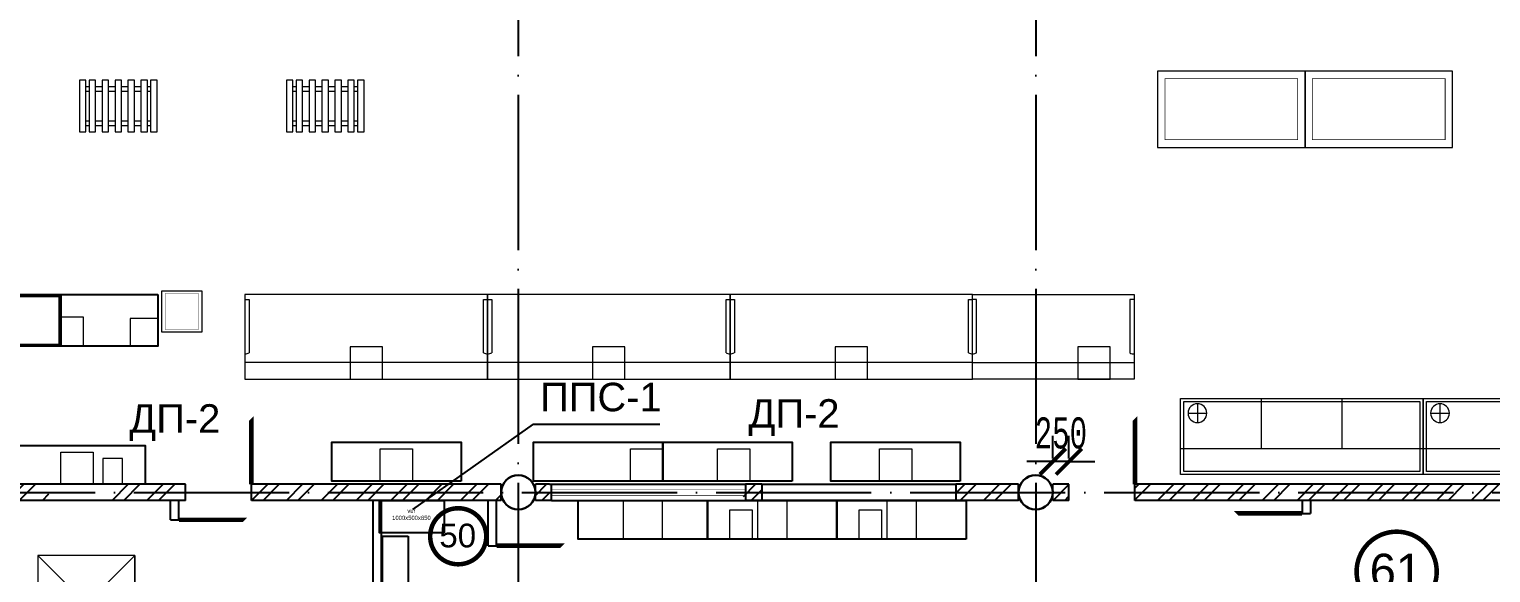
# Model space of a CAD drawing. Extents: x -4497 to 351150, y -50 to 322254.
# Drawn here: x 117209 to 139805, y 124844 to 133254 of the extents above; entities that cross this region are included whole.
import ezdxf
from ezdxf.enums import TextEntityAlignment as Align

# ---------------------------------------------------------------- set-up
doc = ezdxf.new("R2010")
doc.units = 0
doc.header["$LTSCALE"] = 100
doc.header["$PDMODE"] = 3
doc.linetypes.add('ACAD_ISO04W100', pattern=[30, 24, -3, 0, -3])
doc.linetypes.add('DASHED', pattern=[19.05, 12.7, -6.35])
doc.layers.get('0').update_dxf_attribs({"linetype": 'CONTINUOUS'})
doc.layers.get('Defpoints').update_dxf_attribs({"linetype": 'CONTINUOUS'})
for name, color, linetype in [('Anot', 5, 'CONTINUOUS'), ('axis', 40, 'CONTINUOUS'), ('brick', 12, 'CONTINUOUS'), ('COLON', 5, 'CONTINUOUS'), ('DOORS', 8, 'CONTINUOUS'), ('DRAW', 255, 'CONTINUOUS'), ('EEE', 7, 'CONTINUOUS'), ('FIRE', 6, 'CONTINUOUS'), ('furn2', 252, 'CONTINUOUS'), ('GKL', 5, 'CONTINUOUS'), ('Glass', 4, 'CONTINUOUS'), ('production', 30, 'CONTINUOUS'), ('TEXT', 2, 'CONTINUOUS')]:
    doc.layers.add(name, color=color, linetype=linetype)
doc.layers.add('equipment', color=8, linetype='CONTINUOUS', lineweight=0)
doc.layers.add('refr', color=150, linetype='CONTINUOUS', lineweight=15)
doc.layers.add('OBORUD', color=7, linetype='CONTINUOUS', true_color=0x83639d)
doc.styles.add('ARIEL-17.5', font='arial.ttf', dxfattribs={"height": 15})
doc.styles.add('GENERATED_STYLE_1', font='arial.ttf')
doc.styles.add('GENERATED_STYLE_5', font='')
doc.styles.add('ST_2', font='monotxt.shx', dxfattribs={"width": 0.65, "height": 480})
doc.styles.get('GENERATED_STYLE_5').set_extended_font_data('Arial Unicode MS Кириллический')
doc.dimstyles.new('STY_DIM1', dxfattribs={"dimscale": 200, "dimtxt": 2.25, "dimasz": 2, "dimexe": 2, "dimexo": 2, "dimgap": 1, "dimtad": 1, "dimdec": 0, "dimzin": 0, "dimdsep": 46, "dimtxsty": 'ST_2', "dimblk1": 'ARCHTICK', "dimblk2": 'ARCHTICK', "dimsah": 1, "dimcen": 3, "dimclrd": 174, "dimclre": 174, "dimclrt": 174, "dimadec": 0, "dimazin": 0, "dimtfac": 1, "dimtdec": 0, "dimtix": 1, "dimtmove": 2, "dimatfit": 3, "dimldrblk": 'ARCHTICK', "dimfxl": 1, "dimtolj": 1, "dimtzin": 0, "dimarcsym": 0})
pattern_1 = [(45, (-3600, 82000), (-269.4077, 269.4077), []), (45, (-3420.4, 82000), (-269.4077, 269.4077), [])]

# ---------------------------------------------------------------- blocks, each defined once
blk = doc.blocks.new('A$C194C6981')
at = {"layer": 'TEXT', "color": 6, "linetype": 'Continuous', "lineweight": 20, "style": 'ARIEL-17.5', "width": 0.998875}
blk.add_text('ДП-2', height=441.5, dxfattribs=at).set_placement((-953, 890))
blk = doc.blocks.new('_ARCHTICK')
at = {"color": 0, "linetype": 'ByBlock', "const_width": 0.15}
blk.add_lwpolyline([(-0.5, -0.5), (0.5, 0.5)], dxfattribs=at)
blk = doc.blocks.new('*D700')
at = {"layer": 'brick', "color": 174, "lineweight": -2}
for p, q in [((133034, 126612), (133034, 126964)), ((133284, 126612), (133284, 126964)), ((133034, 126564), (132634, 126564)), ((133284, 126564), (133034, 126564)), ((133284, 126564), (133684, 126564))]:
    blk.add_line(p, q, dxfattribs=at)
at = {"layer": 'Defpoints', "color": 0}
for p in [(133034, 126564), (133034, 126212), (133284, 126212)]:
    blk.add_point(p, dxfattribs=at)
at = {"layer": 'brick', "color": 174, "lineweight": -2, "xscale": 400, "yscale": 400, "zscale": 400}
blk.add_blockref('_ARCHTICK', (133034, 126564), dxfattribs=at)
at = {"layer": 'brick', "color": 174, "lineweight": -2, "xscale": 400, "yscale": 400, "zscale": 400, "rotation": 180}
blk.add_blockref('_ARCHTICK', (133284, 126564), dxfattribs=at)
at = {"layer": 'brick', "color": 174, "insert": (133159, 127004), "char_height": 480, "attachment_point": 5, "style": 'ST_2'}
blk.add_mtext('\\A1;250', dxfattribs=at)
blk = doc.blocks.new('Стіл виробничий 2000х600х850')
at = {"layer": 'production', "color": 11}
blk.add_lwpolyline([(2000, -300), (0, -300), (0, 300), (2000, 300)], close=True, dxfattribs=at)
blk = doc.blocks.new('Стіл виробничий 1000х500х850')
at = {"layer": 'production', "color": 11}
blk.add_lwpolyline([(1000, -250), (0, -250), (0, 250), (1000, 250)], close=True, dxfattribs=at)
at = {"layer": 'Anot', "insert": (496, 35), "char_height": 65, "attachment_point": 5, "style": 'GENERATED_STYLE_5'}
blk.add_mtext('vur\\P1000x500x850', dxfattribs=at)
blk = doc.blocks.new('Carier (3750)')
at = {"layer": 'refr'}
for p, q in [((107, 3750), (0, 3750)), ((0, 3750), (0, 3750)), ((0, 3750), (0, 0)), ((76, 3688), (76, 3750)), ((901, 3688), (76, 3688)), ((1310, 3750), (107, 3750)), ((1052, 3750), (1052, 0)), ((1310, 0), (1310, 3750)), ((0, 0), (1310, 0)), ((76, 0), (76, 67)), ((76, 67), (901, 67))]:
    blk.add_line(p, q, dxfattribs=at)
for centre, start, end in [((774, 3752), 333.1886, 359.0906), ((774, 2), 359.0906, 26.8114)]:
    blk.add_arc(centre, 142, start, end, dxfattribs=at)
blk = doc.blocks.new('Pallete 120-80')
at = {"layer": 'furn2', "color": 0, "linetype": 'ByBlock', "lineweight": 0, "ltscale": 1000}
for p, q in [((-50, 757), (-50, -43)), ((50, 757), (-50, 757)), ((50, -43), (50, 757)), ((100, 757), (100, -43)), ((200, 757), (100, 757)), ((200, -43), (200, 757)), ((300, 757), (300, -43)), ((400, 757), (300, 757)), ((400, -43), (400, 757)), ((500, 757), (500, -43)), ((600, 757), (500, 757)), ((600, -43), (600, 757)), ((700, 757), (700, -43)), ((800, 757), (700, 757)), ((800, -43), (800, 757)), ((900, 757), (900, -43)), ((1000, 757), (900, 757)), ((1000, -43), (1000, 757)), ((1050, 757), (1050, -43)), ((1150, 757), (1050, 757)), ((1150, -43), (1150, 757)), ((100, 657), (50, 657)), ((100, 587), (50, 587)), ((300, 657), (200, 657)), ((300, 587), (200, 587)), ((500, 657), (400, 657)), ((500, 587), (400, 587)), ((700, 657), (600, 657)), ((700, 587), (600, 587)), ((900, 657), (800, 657)), ((900, 587), (800, 587)), ((1050, 657), (1000, 657)), ((1050, 587), (1000, 587)), ((100, 127), (50, 127)), ((100, 57), (50, 57)), ((300, 127), (200, 127)), ((300, 57), (200, 57)), ((500, 127), (400, 127)), ((500, 57), (400, 57)), ((700, 127), (600, 127)), ((700, 57), (600, 57)), ((900, 127), (800, 127)), ((900, 57), (800, 57)), ((1050, 127), (1000, 127)), ((1050, 57), (1000, 57)), ((-50, -43), (50, -43)), ((100, -43), (200, -43)), ((300, -43), (400, -43)), ((500, -43), (600, -43)), ((700, -43), (800, -43)), ((900, -43), (1000, -43)), ((1050, -43), (1150, -43))]:
    blk.add_line(p, q, dxfattribs=at)
blk = doc.blocks.new('Table_ice_2-1m')
at = {"color": 0, "linetype": 'ByBlock'}
blk.add_lwpolyline([(-500, 0), (500, 0), (500, 2000), (-500, 2000)], close=True, dxfattribs=at)
at = {"color": 0, "linetype": 'DASHED', "ltscale": 5, "const_width": 10}
blk.add_lwpolyline([(-400, 100), (400, 100), (400, 1900), (-400, 1900)], close=True, dxfattribs=at)
blk = doc.blocks.new('F_ref_375-118')
at = {"layer": 'refr', "linetype": 'ByBlock'}
for p, q in [((3749, 1179), (-1, 1179)), ((-1, 1179), (-1, -1)), ((3749, -1), (3749, 1179)), ((3749, 779), (-1, 779)), ((1249, 779), (1249, -1)), ((2499, 779), (2499, -1)), ((114, 228), (404, 228)), ((259, 83), (259, 373)), ((-1, -1), (3749, -1))]:
    blk.add_line(p, q, dxfattribs=at)
blk.add_lwpolyline([(49, 49), (3699, 49), (3699, 1129), (49, 1129)], close=True, dxfattribs=at)
blk.add_circle((259, 228), 145, dxfattribs=at)
blk = doc.blocks.new('Carier (2500)')
at = {"layer": 'refr'}
for p, q in [((0, 0), (0, 1310)), ((0, 1310), (2499, 1310)), ((2499, 1310), (2499, 107)), ((2499, 1052), (0, 1052)), ((67, 77), (67, 903)), ((2437, 901), (2437, 76)), ((0, 77), (67, 77)), ((2437, 76), (2499, 76)), ((2499, 107), (2499, 0)), ((2499, 0), (2499, 0)), ((2499, 0), (0, 0))]:
    blk.add_line(p, q, dxfattribs=at)
for centre, start, end in [((2, 776), 63.1886, 90.9094), ((2501, 774), 90.9094, 116.8114)]:
    blk.add_arc(centre, 142, start, end, dxfattribs=at)
blk = doc.blocks.new('A$C125E3969')
at = {"layer": 'equipment', "color": 252, "linetype": 'Continuous', "lineweight": 18, "elevation": 1}
for points in [[(85400, 17750), (85900, 17750), (85900, 18250), (85400, 18250), (85400, 17750)], [(89150, 17750), (89650, 17750), (89650, 18250), (89150, 18250), (89150, 17750)], [(92900, 17750), (93400, 17750), (93400, 18250), (92900, 18250), (92900, 17750)], [(96650, 17750), (97150, 17750), (97150, 18250), (96650, 18250), (96650, 17750)]]:
    blk.add_lwpolyline(points, dxfattribs=at)
at = {"layer": 'equipment', "color": 252, "linetype": 'Continuous', "lineweight": 18}
for points in [[(85866, 16675), (86366, 16675), (86366, 16175), (85866, 16175), (85866, 16675)], [(89734, 16675), (90234, 16675), (90234, 16175), (89734, 16175), (89734, 16675)], [(93584, 16675), (94084, 16675), (94084, 16175), (93584, 16175), (93584, 16675)]]:
    blk.add_lwpolyline(points, dxfattribs=at)
at = {"layer": 'production', "elevation": 1}
blk.add_lwpolyline([(79730, 19060), (80930, 19060), (80930, 18260), (79730, 18260), (79730, 19060)], dxfattribs=at)
at = {"layer": 'production'}
for points, elevation in [([(79755, 19035), (80905, 19035), (80905, 18285), (79755, 18285)], 1), ([(82430, 19060), (82430, 18260), (80930, 18260), (80930, 19060)], -163)]:
    blk.add_lwpolyline(points, close=True, dxfattribs=dict(at, elevation=elevation))
at = {"layer": 'production', "color": 0, "lineweight": 0}
for points, elevation in [([(80930, 18715), (81275, 18715), (81275, 18260), (80930, 18260), (80930, 18715)], 1), ([(93703, 15875), (94153, 15875), (94153, 15275), (93703, 15275), (93703, 15875)], -64), ([(91273, 15730), (91618, 15730), (91618, 15275), (91273, 15275), (91273, 15730)], 64)]:
    blk.add_lwpolyline(points, dxfattribs=dict(at, elevation=elevation))
at = {"layer": 'production', "color": 0, "lineweight": 0, "elevation": -163}
blk.add_lwpolyline([(82000, 18260), (82430, 18260), (82430, 18690), (82000, 18690)], close=True, dxfattribs=at)
at = {"layer": 'production', "color": 0, "lineweight": 0}
for points in [[(80930, 16625), (81430, 16625), (81430, 16125), (80930, 16125), (80930, 16625)], [(81880, 16525), (81580, 16525), (81580, 16125), (81880, 16125), (81880, 16525)], [(91079, 16675), (91579, 16675), (91579, 16175), (91079, 16175), (91079, 16675)], [(89628, 15875), (90228, 15875), (90228, 15275), (89628, 15275), (89628, 15875)], [(91703, 15875), (92153, 15875), (92153, 15275), (91703, 15275), (91703, 15875)], [(93273, 15730), (93618, 15730), (93618, 15275), (93273, 15275), (93273, 15730)], [(80575, 13525), (82075, 13525), (82075, 15025), (80575, 15025), (80575, 13525), (82075, 15025), (82075, 13525), (80575, 15025)]]:
    blk.add_lwpolyline(points, dxfattribs=at)
at = {"layer": 'production', "color": 143, "linetype": 'DASHED', "ltscale": 10, "elevation": 0}
blk.add_lwpolyline([(85900, 13625), (85900, 15325), (86300, 15325), (86300, 13625), (85900, 13625)], dxfattribs=at)
at = {"layer": 'equipment', "color": 252, "linetype": 'Continuous', "lineweight": 18}
for p in [(85116, 16475), (88234, 16475), (90234, 16475), (92834, 16475)]:
    blk.add_blockref('Стіл виробничий 2000х600х850', p, dxfattribs=at)
at = {"layer": 'furn2', "rotation": 180}
for p in [(82366, 22335, 19), (85566, 22335, 19)]:
    blk.add_blockref('Pallete 120-80', p, dxfattribs=at)
at = {"layer": 'production', "color": 0, "lineweight": 0}
for name, p in [('Стіл виробничий 2000х600х850', (80234, 16425)), ('Стіл виробничий 1000х500х850', (85853, 15625)), ('Стіл виробничий 2000х600х850', (88928, 15575)), ('Стіл виробничий 2000х600х850', (90928, 15575)), ('Стіл виробничий 2000х600х850', (92928, 15575, -64))]:
    blk.add_blockref(name, p, dxfattribs=at)
at = {"layer": 'refr', "xscale": 1.179999999934807, "yscale": 1.139999999897555, "rotation": 270}
for p in [(97885, 21928), (100165, 21928)]:
    blk.add_blockref('Table_ice_2-1m', p, dxfattribs=at)
at = {"layer": 'refr', "xscale": 0.6299212598532904, "yscale": 0.3149606299266452, "zscale": 0.3937007874015748, "rotation": 180}
blk.add_blockref('Table_ice_2-1m', (82800, 19115), dxfattribs=at)
at = {"layer": 'refr', "color": 94, "lineweight": 0}
for name, p, rotation in [('Carier (3750)', (83775, 19060, 1), 270), ('Carier (3750)', (87525, 19060, 1), 270), ('Carier (3750)', (91275, 19060, 1), 270), ('Carier (2500)', (97524, 19060, 1), 180)]:
    blk.add_blockref(name, p, dxfattribs=dict(at, rotation=rotation))
at = {"layer": 'refr', "xscale": -1, "rotation": 180}
for p in [(98242, 17454), (101992, 17454)]:
    blk.add_blockref('F_ref_375-118', p, dxfattribs=at)
at = {"layer": 'refr', "color": 5, "lineweight": 0, "style": 'GENERATED_STYLE_1'}
for p in [(31750, 11184, 0), (26627, 8259, 0), (27247, 8259, 0)]:
    blk.add_attdef('txt', text='', height=120, dxfattribs=at).set_placement(p, align=Align.BOTTOM_LEFT)

msp = doc.modelspace()

# ---------------------------------------------------------------- hatches: boundary and pattern name
at = {"layer": 'DRAW'}
h = msp.add_hatch(dxfattribs=at)
h.set_pattern_fill('ANSI32,_O', color=256, scale=40)
h.set_pattern_definition(pattern_1)
h.paths.add_polyline_path([(123333.1, 125962.2), (120644.3, 125962.2), (120644.3, 126212.2), (123687.8, 126212.2)])
h.paths.add_polyline_path([(124504.3, 126087.2, -0.123425), (124535.6, 126212.2), (123687.8, 126212.2), (123333.1, 125962.2), (124535.6, 125962.2, -0.123425)])
h.paths.add_polyline_path([(119569.3, 125962.2), (118413.4, 125962.2), (118413.4, 126212.2), (119569.3, 126212.2)])
h.paths.add_polyline_path([(117513.4, 126212.2), (117003, 126212.2, -0.123425), (117034.3, 126087.2, -0.123425), (117003, 125962.2), (117513.4, 125962.2)])
h.paths.add_polyline_path([(125253.3, 126212.2), (125003, 126212.2, -0.123425), (125034.3, 126087.2, -0.123425), (125003, 125962.2), (125253.3, 125962.2)])
h = msp.add_hatch(dxfattribs=at)
h.set_pattern_fill('ANSI32,_O', color=256, scale=40)
h.set_pattern_definition(pattern_1)
h.paths.add_polyline_path([(140535.6, 126212.2, 0.123425), (140504.3, 126087.2, 0.123425), (140535.6, 125962.2), (134304.3, 125962.2), (134304.3, 126212.2)])
h.paths.add_polyline_path([(132535.6, 126212.2, 0.123425), (132504.3, 126087.2, 0.123425), (132535.6, 125962.2), (129533.3, 125962.2), (131534.3, 125962.2), (131534.3, 126212.2)])
h.paths.add_polyline_path([(141664.9, 126212.2), (141003, 126212.2, -0.123425), (141034.3, 126087.2, -0.123425), (141003, 125962.2), (141664.9, 125962.2)])
h.paths.add_polyline_path([(128534.3, 125962.2), (128253.3, 125962.2), (128253.3, 126212.2), (128534.3, 126212.2)])
h.paths.add_polyline_path([(133284.3, 125962.2), (133003, 125962.2, 0.123425), (133034.3, 126087.2, 0.123425), (133003, 126212.2), (133284.3, 126212.2), (133284.3, 125962.2)])

# ---------------------------------------------------------------- linework, layer by layer
at = {"layer": 'axis', "linetype": 'ACAD_ISO04W100'}
for p, q in [((124769.3, 318243.4), (124769.3, 84615.2)), ((132769.3, 318243.4), (132769.3, 84615.2)), ((-1176.8, 126087.2), (272433.1, 126087.2))]:
    msp.add_line(p, q, dxfattribs=at)
at = {"layer": 'brick'}
for p, q in [((125253.3, 126212.2, -0.3), (128284.3, 126212.2)), ((128534.3, 126212.2, -0.3), (131534.3, 126212.2)), ((125284.3, 125962.2, -0.3), (128284.3, 125962.2, -0.3)), ((131534.3, 125962.2), (128534.3, 125962.2))]:
    msp.add_line(p, q, dxfattribs=at)
at = {"layer": 'brick', "linetype": 'Continuous'}
for points in [[(119624.3, 126212.2), (117034.3, 126212.2)], [(124504.3, 126212.2), (120644.3, 126212.2)], [(125253.3, 126212.2), (125034.3, 126212.2)], [(128534.3, 126212.2), (128284.3, 126212.2)], [(132504.3, 126212.2), (131534.3, 126212.2)], [(133284.3, 126212.2), (133034.3, 126212.2)], [(140504.3, 126212.2), (134304.3, 126212.2)], [(119624.3, 125962.2), (117034.3, 125962.2)], [(124504.3, 125962.2), (120644.3, 125962.2)], [(125284.3, 125962.2), (125034.3, 125962.2)], [(128534.3, 125962.2), (128284.3, 125962.2)], [(132504.3, 125962.2), (131534.3, 125962.2)], [(133284.3, 125962.2), (133034.3, 125962.2)], [(140504.3, 125962.2), (134304.3, 125962.2)]]:
    msp.add_lwpolyline(points, dxfattribs=at)
at = {"layer": 'brick', "flags": 128}
for points in [[(119624.3, 125962.2), (119624.3, 126212.2)], [(120644.3, 125962.2), (120644.3, 126212.2)], [(124504.3, 125962.2), (124504.3, 126212.2)], [(125034.3, 125962.2), (125034.3, 126212.2)], [(125284.3, 125962.2), (125284.3, 126212.2)], [(128284.3, 126212.2), (128284.3, 125962.2)], [(131534.3, 126212.2), (131534.3, 125962.2)], [(132504.3, 125962.2), (132504.3, 126212.2)], [(133034.3, 125962.2), (133034.3, 126212.2)], [(133284.3, 125962.2), (133284.3, 126212.2)], [(134304.3, 125962.2), (134304.3, 126212.2)]]:
    msp.add_lwpolyline(points, dxfattribs=at)
at = {"layer": 'brick', "elevation": -0.3, "flags": 128}
msp.add_lwpolyline([(128534.3, 126212.2), (128534.3, 125962.2)], dxfattribs=at)
at = {"layer": 'COLON', "lineweight": 30}
for points in [[(124504.3, 126087.2, 1), (125034.3, 126087.2, 1)], [(132504.3, 126087.2, 1), (133034.3, 126087.2, 1)]]:
    msp.add_lwpolyline(points, format="xyb", close=True, dxfattribs=at)
at = {"layer": 'DOORS', "color": 1, "flags": 128}
for points in [[(120644.3, 126212.2, 70, 70, 0), (120644.3, 127232.2, 0, 0, 0), (119624.3, 126212.2, 0, 0, 0)], [(134304.3, 126212.2, 70, 70, 0), (134304.3, 127232.2, 0, 0, 0), (133284.3, 126212.2, 0, 0, 0)]]:
    msp.add_lwpolyline(points, format="xyseb", dxfattribs=at)
at = {"layer": 'DOORS', "color": 1, "const_width": 10, "flags": 128}
for points in [[(125284.3, 126137.2), (128284.3, 126137.2)], [(125284.3, 126037.2), (128284.3, 126037.2)]]:
    msp.add_lwpolyline(points, dxfattribs=at)
at = {"layer": 'DOORS', "flags": 128}
for points in [[(119524.3, 125662.2, 70, 70, 0), (120544.3, 125662.2, 0, 0, 0), (119524.3, 124642.2, 0, 0, 0)], [(136889.3, 125762.2, 70, 70, 0), (135869.3, 125762.2, 0, 0, 0), (136889.3, 124742.2, 0, 0, 0)], [(124434.3, 125262.2, 70, 70, 0), (125454.3, 125262.2, 0, 0, 0), (124434.3, 124242.2, 0, 0, 0)]]:
    msp.add_lwpolyline(points, format="xyseb", dxfattribs=at)
at = {"layer": 'EEE', "linetype": 'Continuous', "const_width": 70}
for points in [[(123407.7, 125408.6, 1), (124275.1, 125408.6, 1)], [(137730.8, 124860.2, 1), (138970, 124860.2, 1)]]:
    msp.add_lwpolyline(points, format="xyb", close=True, dxfattribs=at)
at = {"layer": 'FIRE', "linetype": 'Continuous', "elevation": 1}
msp.add_lwpolyline([(123138.5, 125825), (125007.5, 127142.4), (126957.5, 127142.4)], dxfattribs=at)
at = {"layer": 'GKL'}
for p, q in [((119394.3, 125662.2), (119394.3, 125962.2)), ((119524.3, 125662.2), (119524.3, 125962.2)), ((122524.3, 120636.8), (122524.3, 125962.2)), ((122654.3, 120636.8), (122654.3, 125962.2)), ((124304.3, 125262.2), (124304.3, 125962.2)), ((124434.3, 125262.2), (124434.3, 125962.2)), ((136889.3, 125962.2), (136889.3, 125762.2)), ((137019.3, 125962.2), (137019.3, 125762.2)), ((119394.3, 125662.2), (119524.3, 125662.2)), ((136889.3, 125762.2), (137019.3, 125762.2)), ((124304.3, 125262.2), (124434.3, 125262.2))]:
    msp.add_line(p, q, dxfattribs=at)

# ---------------------------------------------------------------- block references
at = {"layer": 'Glass'}
for p in [(119708.6, 126119.8), (129282.2, 126197.9)]:
    msp.add_blockref('A$C194C6981', p, dxfattribs=at)
at = {"layer": 'OBORUD'}
msp.add_blockref('A$C125E3969', (36769.3, 110087.2), dxfattribs=at)

# ---------------------------------------------------------------- texts
at = {"layer": 'EEE', "linetype": 'Continuous', "style": 'ARIEL-17.5'}
for s, height, p in [('50', 366.27, (123833.6, 125420.3)), ('61', 523.25, (138339.2, 124876.9))]:
    msp.add_text(s, height=height, dxfattribs=at).set_placement(p, align=Align.MIDDLE)
at = {"layer": 'TEXT', "color": 6, "linetype": 'Continuous', "lineweight": 20, "style": 'ARIEL-17.5', "width": 0.998875}
msp.add_text('ППС-1', height=441.49, dxfattribs=at).set_placement((126047.4, 127342.4, 1), align=Align.CENTER)

# ---------------------------------------------------------------- dimensions: what is measured, and where the dimension line sits
at = {"layer": 'brick'}
dim = msp.add_linear_dim(base=(133034.3, 126564), p1=(133284.3, 126212.2), p2=(133034.3, 126212.2), dimstyle='STY_DIM1', dxfattribs=at)
dim.commit()
dim.dimension.update_dxf_attribs({"geometry": '*D700', "text_midpoint": (133159.3, 127004)})

doc.saveas('drawing.dxf')
